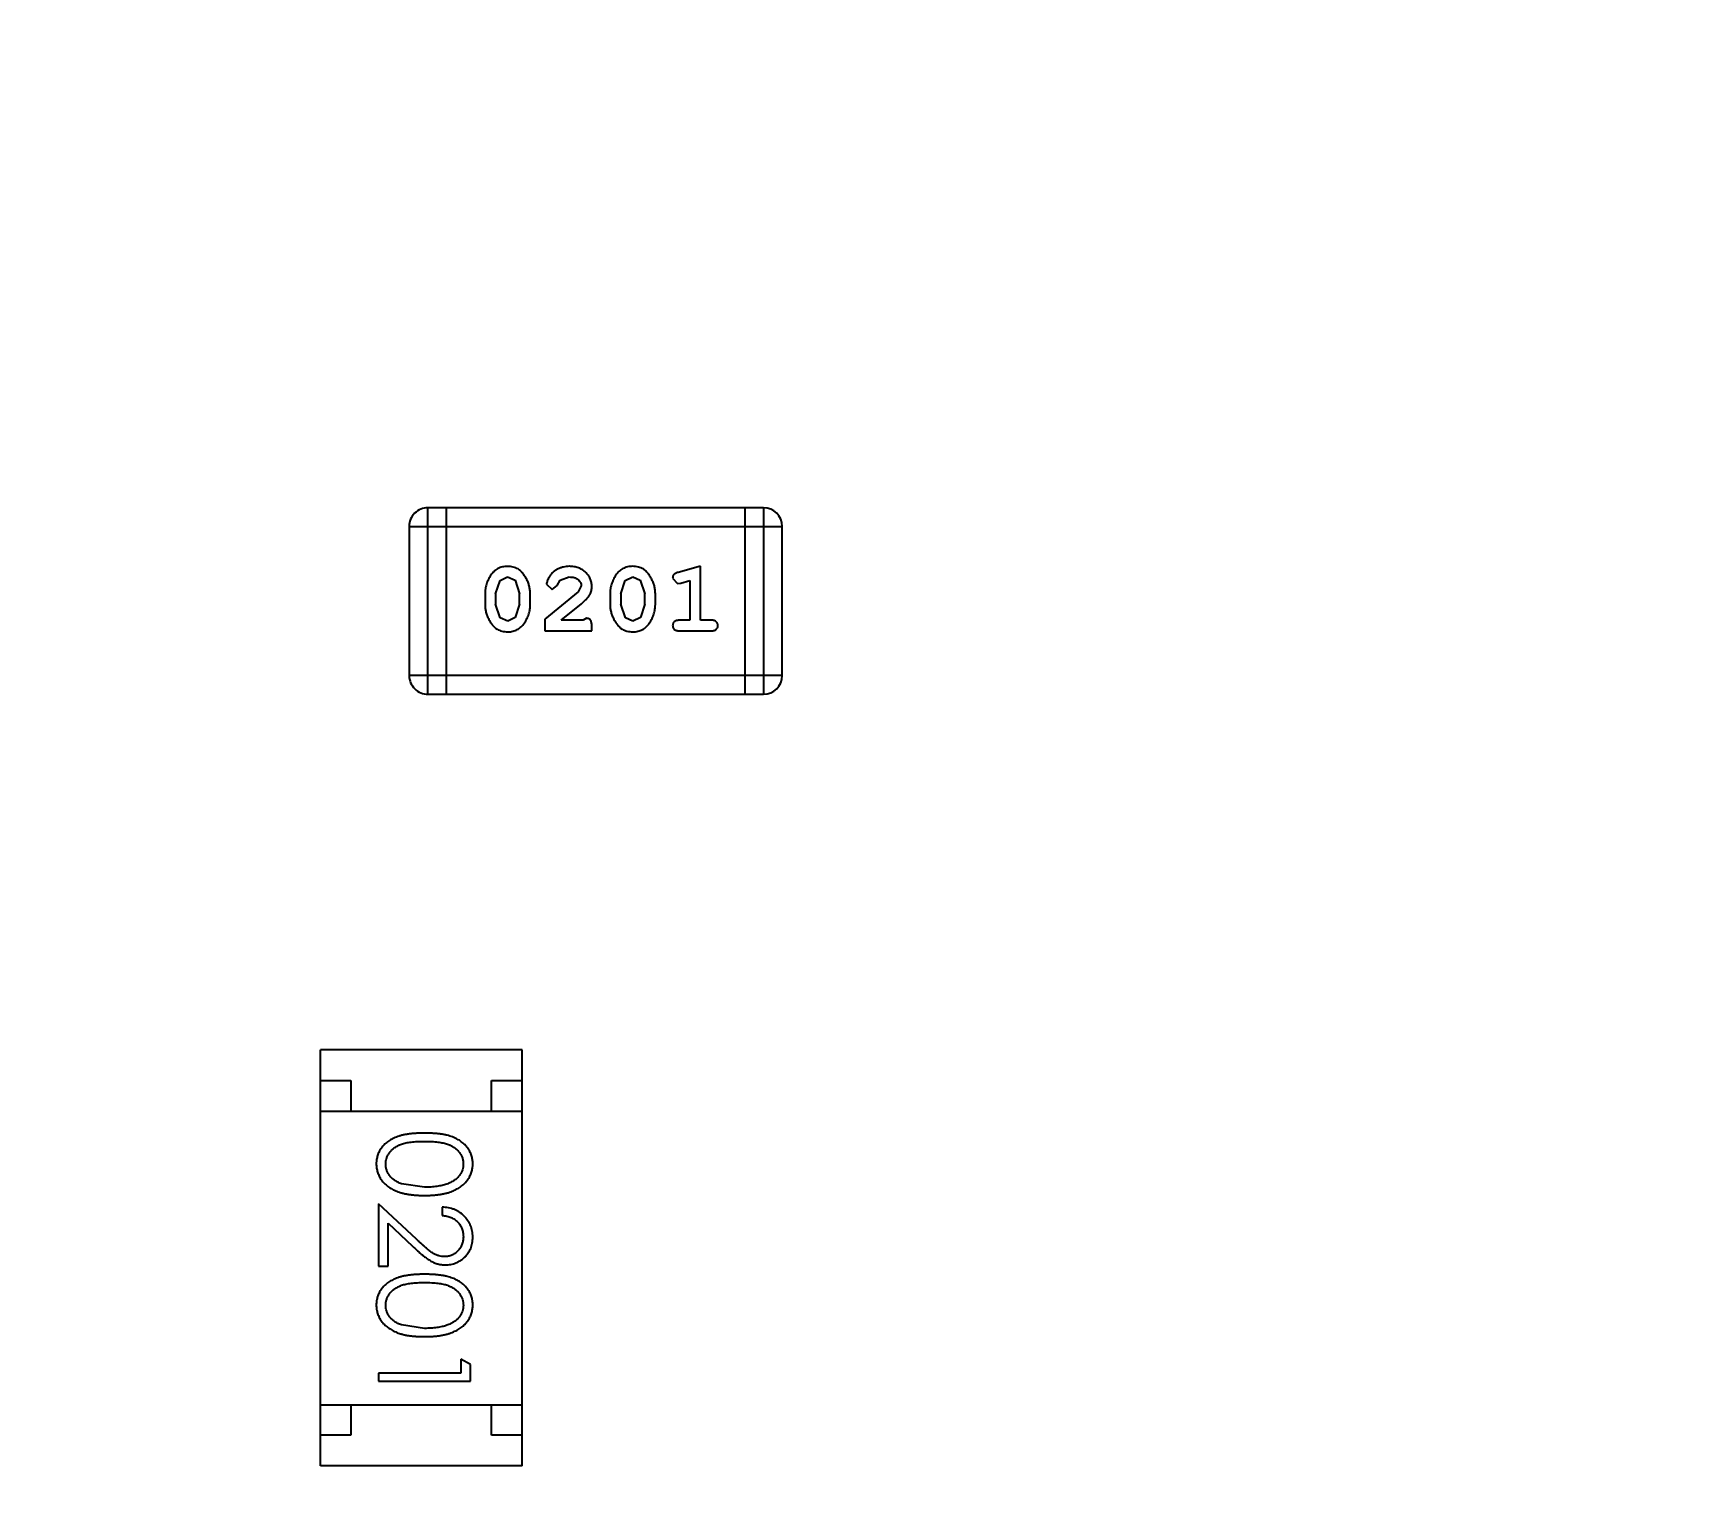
# Model space of a CAD drawing. Header units: millimetres. Extents: x -49 to 153, y -182 to -55.
# Drawn here: x 126.945 to 129.639, y -139.35 to -136.967 of the extents above; entities that cross this region are included whole.
import ezdxf

# ---------------------------------------------------------------- set-up
doc = ezdxf.new("R2010")
doc.units = ezdxf.units.MM
doc.header["$LTSCALE"] = 1.21
doc.header["$MEASUREMENT"] = 0
doc.header["$PDMODE"] = 3
doc.header["$PDSIZE"] = 0.3125
doc.layers.get('0').update_dxf_attribs({"linetype": 'CONTINUOUS'})
doc.layers.get('DEFPOINTS').update_dxf_attribs({"linetype": 'CONTINUOUS'})
doc.layers.add('Dim', color=3, linetype='CONTINUOUS', lineweight=25)
doc.styles.get("Standard").update_dxf_attribs({"font": 'txt', "width": 0.8})
doc.dimstyles.get("Standard").update_dxf_attribs({"dimtxt": 0.15625, "dimasz": 0.1875, "dimexe": 0.125, "dimexo": 0.0625, "dimgap": 0.09, "dimtad": 0, "dimtih": 1, "dimtoh": 1, "dimzin": 4, "dimdsep": 46, "dimtxsty": 'Standard', "dimblk": '_FILLED', "dimblk1": '_FILLED', "dimblk2": '_FILLED', "dimcen": 0.09, "dimazin": 1, "dimtp": 0.01, "dimtm": 0.01, "dimtfac": 1, "dimtofl": 0, "dimtmove": 0, "dimatfit": 3, "dimldrblk": '_FILLED', "dimfxl": 1, "dimtolj": 1, "dimtzin": 4, "dimarcsym": 0})

# ---------------------------------------------------------------- blocks, each defined once
blk = doc.blocks.new('_FILLED')
at = {"color": 0, "linetype": 'ByBlock'}
blk.add_solid([(0, 0), (-1, 0.1667), (-1, -0.1667)], dxfattribs=at)
blk = doc.blocks.new('*D78')
at = {"layer": 'DEFPOINTS', "color": 0}
for p in [(146.8002, -131.0672), (123.0081, -153.3778), (123.0081, -165.0068)]:
    blk.add_point(p, dxfattribs=at)
at = {"layer": 'Dim', "color": 0, "lineweight": -2}
for p, q in [((146.8002, -131.1297), (146.8002, -165.1318)), ((123.0081, -153.4403), (123.0081, -165.1318)), ((124.5081, -165.0068), (133.0142, -165.0068)), ((145.3002, -165.0068), (136.7942, -165.0068))]:
    blk.add_line(p, q, dxfattribs=at)
at = {"layer": 'Dim', "color": 0, "lineweight": -2, "xscale": 1.5, "yscale": 1.5, "zscale": 1.5, "rotation": 180}
blk.add_blockref('_FILLED', (123.0081, -165.0068), dxfattribs=at)
at = {"layer": 'Dim', "color": 0, "lineweight": -2, "xscale": 1.5, "yscale": 1.5, "zscale": 1.5}
blk.add_blockref('_FILLED', (146.8002, -165.0068), dxfattribs=at)
at = {"layer": 'Dim', "color": 0, "insert": (134.9042, -165.0068), "char_height": 1.5, "attachment_point": 5, "line_spacing_factor": 1.5}
blk.add_mtext('\\A1;23.8', dxfattribs=at)
blk = doc.blocks.new('*D80')
at = {"layer": 'DEFPOINTS', "color": 0}
for p in [(95.7094, -126.5744), (123.0081, -126.5744), (150.6978, -126.5744), (95.977, -134.8087), (104.0987, -139.2733)]:
    blk.add_point(p, dxfattribs=at)
at = {"layer": 'Dim', "color": 0, "lineweight": -2}
for p, q in [((95.6469, -126.5744), (94.6256, -126.5744)), ((104.0468, -139.3081), (99.4459, -142.398))]:
    blk.add_line(p, q, dxfattribs=at)
for start, end in [(183.04181, 193.91939), (199.96454, 210.84213)]:
    blk.add_arc((123.0081, -126.5744), 28.2575, start, end, dxfattribs=at)
at = {"layer": 'Dim', "color": 0, "lineweight": -2, "xscale": 1.5, "yscale": 1.5, "zscale": 1.5}
for p, rotation in [((94.7506, -126.5744), 91.52090279416298), ((99.5496, -142.3283), 302.3630280277945)]:
    blk.add_blockref('_FILLED', p, dxfattribs=dict(at, rotation=rotation))
at = {"layer": 'Dim', "color": 0, "insert": (95.977, -134.8087), "char_height": 1.5, "attachment_point": 5, "rotation": 286.942}
blk.add_mtext('\\A1;34%%d', dxfattribs=at)

msp = doc.modelspace()

# ---------------------------------------------------------------- linework, layer by layer
at = {"color": 6, "linetype": 'Continuous'}
for p, q in [((128.1393, -137.743), (127.5906, -137.743)), ((127.5907, -138.0478), (127.5906, -137.743)), ((127.6211, -138.0478), (127.6211, -137.743)), ((128.1088, -137.743), (128.1088, -138.0478)), ((128.1393, -137.743), (128.1393, -138.0478)), ((127.5602, -137.7735), (128.1698, -137.7734)), ((127.5602, -137.7735), (127.5602, -138.0173)), ((128.1698, -138.0173), (128.1698, -137.7734)), ((127.7086, -137.8619), (127.721, -137.8561)), ((127.721, -137.8561), (127.7331, -137.8613)), ((127.807, -137.8614), (127.8219, -137.8561)), ((127.9131, -137.8618), (127.9255, -137.856)), ((127.9255, -137.856), (127.9376, -137.8613)), ((128.0364, -137.8387), (127.9999, -137.8486)), ((128.0365, -137.9268), (128.0364, -137.8387)), ((127.7014, -137.8836), (127.7086, -137.8619)), ((127.7331, -137.8613), (127.7407, -137.8836)), ((127.8366, -137.8803), (127.7816, -137.9253)), ((127.7847, -137.8681), (127.7936, -137.8765)), ((127.7936, -137.8765), (127.802, -137.8699)), ((127.802, -137.8699), (127.807, -137.8614)), ((127.8414, -137.8706), (127.8366, -137.8803)), ((127.9059, -137.8836), (127.9131, -137.8618)), ((127.9376, -137.8613), (127.9452, -137.8836)), ((127.9908, -137.8578), (127.9987, -137.867)), ((127.9987, -137.867), (128.0041, -137.866)), ((128.0041, -137.866), (128.0191, -137.8619)), ((128.0191, -137.8619), (128.0191, -137.9268)), ((127.6841, -137.8834), (127.6841, -137.9011)), ((127.7014, -137.8836), (127.7014, -137.9008)), ((127.709, -137.9231), (127.7014, -137.9008)), ((127.7407, -137.9008), (127.7334, -137.9226)), ((127.7407, -137.9008), (127.7407, -137.8836)), ((127.758, -137.9011), (127.758, -137.8834)), ((127.8083, -137.9268), (127.8419, -137.8998)), ((127.8886, -137.8834), (127.8886, -137.9011)), ((127.9059, -137.8836), (127.9059, -137.9008)), ((127.9135, -137.9231), (127.9059, -137.9008)), ((127.9452, -137.9008), (127.938, -137.9226)), ((127.9452, -137.9008), (127.9452, -137.8836)), ((127.9625, -137.9011), (127.9625, -137.8833)), ((127.7212, -137.9284), (127.709, -137.9231)), ((127.7334, -137.9226), (127.7212, -137.9284)), ((127.7816, -137.9253), (127.7816, -137.9442)), ((127.8445, -137.9268), (127.8083, -137.9268)), ((127.85, -137.9237), (127.8445, -137.9268)), ((127.8587, -137.9441), (127.8587, -137.9363)), ((127.9257, -137.9284), (127.9135, -137.9231)), ((127.938, -137.9226), (127.9257, -137.9284)), ((128.0191, -137.9268), (128.0018, -137.9268)), ((128.0538, -137.9268), (128.0365, -137.9268)), ((127.7816, -137.9442), (127.8587, -137.9441)), ((128.0018, -137.9441), (128.0538, -137.9441)), ((128.1698, -138.0173), (127.5602, -138.0173)), ((127.5907, -138.0478), (128.1393, -138.0478)), ((127.7449, -138.6291), (127.4149, -138.6291)), ((127.4149, -139.3091), (127.4149, -138.6291)), ((127.7449, -139.3091), (127.7449, -138.6291)), ((127.4149, -138.6791), (127.4649, -138.6791)), ((127.4649, -138.6791), (127.4649, -138.7291)), ((127.6949, -138.6791), (127.7449, -138.6791)), ((127.6949, -138.7291), (127.6949, -138.6791)), ((127.4149, -138.7291), (127.7449, -138.7291)), ((127.5852, -138.8536), (127.5475, -138.8479)), ((127.5723, -138.9387), (127.5102, -138.8805)), ((127.5102, -138.8805), (127.5102, -138.9824)), ((127.614, -138.8863), (127.614, -138.8997)), ((127.5256, -138.9126), (127.5656, -138.9502)), ((127.5256, -138.9824), (127.5256, -138.9126)), ((127.5102, -138.9824), (127.5256, -138.9824)), ((127.5852, -139.0844), (127.5475, -139.0787)), ((127.6602, -139.1432), (127.6448, -139.1344)), ((127.6448, -139.1344), (127.6448, -139.1574)), ((127.6602, -139.1709), (127.6602, -139.1432)), ((127.6448, -139.1574), (127.5102, -139.1574)), ((127.5102, -139.1574), (127.5102, -139.1709)), ((127.5102, -139.1709), (127.6602, -139.1709)), ((127.4149, -139.2091), (127.7449, -139.2091)), ((127.4649, -139.2091), (127.4649, -139.2591)), ((127.6949, -139.2591), (127.6949, -139.2091)), ((127.4649, -139.2591), (127.4149, -139.2591)), ((127.7449, -139.2591), (127.6949, -139.2591)), ((127.7449, -139.3091), (127.4149, -139.3091))]:
    msp.add_line(p, q, dxfattribs=at)
at = {"color": 7, "linetype": 'Continuous'}
msp.add_arc((123.0081, -126.5744), 24.48, 100.97933, 79.01595, dxfattribs=at)
at = {"color": 6, "linetype": 'Continuous'}
for centre, start, end in [((127.5906, -137.7735), 90.0045, 180.0045), ((128.1393, -137.7734), 0.0045, 90.0045), ((127.5907, -138.0173), 180.0045, 270.0045), ((128.1393, -138.0173), 270.0045, 0.0045)]:
    msp.add_arc(centre, 0.0305, start, end, dxfattribs=at)
for points, knots in [([(127.7209, -137.8388), (127.7194, -137.8388), (127.7166, -137.8389), (127.7125, -137.8396), (127.7087, -137.8407), (127.7051, -137.8423), (127.7018, -137.8444), (127.6988, -137.8469), (127.696, -137.8498), (127.6935, -137.8532), (127.6913, -137.8568), (127.6894, -137.8605), (127.6877, -137.8642), (127.6864, -137.868), (127.6853, -137.8718), (127.6846, -137.8756), (127.6841, -137.8795), (127.6841, -137.8821), (127.6841, -137.8834)], [0, 0, 0, 0, 0.06692, 0.130834, 0.19258, 0.252759, 0.312631, 0.373411, 0.436359, 0.501894, 0.568244, 0.632472, 0.69556, 0.757163, 0.818592, 0.878885, 0.939235, 1, 1, 1, 1]), ([(127.758, -137.8834), (127.758, -137.8823), (127.7579, -137.8801), (127.7576, -137.877), (127.7571, -137.8738), (127.7564, -137.8707), (127.7555, -137.8677), (127.7544, -137.8647), (127.7531, -137.8617), (127.7516, -137.8588), (127.75, -137.8561), (127.7484, -137.8535), (127.7467, -137.8512), (127.7451, -137.8491), (127.7433, -137.8472), (127.7416, -137.8456), (127.7399, -137.8442), (127.7375, -137.8426), (127.7344, -137.841), (127.7302, -137.8397), (127.7256, -137.8389), (127.7225, -137.8388), (127.7209, -137.8388)], [0, 0, 0, 0, 0.049855, 0.099516, 0.148482, 0.19758, 0.246804, 0.296268, 0.346517, 0.397047, 0.446826, 0.49336, 0.537801, 0.579207, 0.617974, 0.654833, 0.689171, 0.722088, 0.786392, 0.853518, 0.924186, 1, 1, 1, 1]), ([(127.822, -137.8387), (127.8203, -137.8388), (127.8169, -137.8389), (127.812, -137.8398), (127.8073, -137.8412), (127.8028, -137.8432), (127.7986, -137.8456), (127.795, -137.8485), (127.7918, -137.8517), (127.7893, -137.8553), (127.7874, -137.8589), (127.7859, -137.8622), (127.785, -137.8652), (127.7848, -137.8672), (127.7847, -137.8681)], [0, 0, 0, 0, 0.098286, 0.193983, 0.289056, 0.384352, 0.477435, 0.566197, 0.652355, 0.737986, 0.818188, 0.887401, 0.94802, 1, 1, 1, 1]), ([(127.8219, -137.8561), (127.8233, -137.8561), (127.826, -137.8562), (127.8298, -137.857), (127.8332, -137.8584), (127.8361, -137.8603), (127.8384, -137.8626), (127.8401, -137.8651), (127.8412, -137.8678), (127.8413, -137.8696), (127.8414, -137.8706)], [0, 0, 0, 0, 0.156344, 0.299348, 0.4327, 0.561, 0.682299, 0.791883, 0.89611, 1, 1, 1, 1]), ([(127.8587, -137.8715), (127.8586, -137.8704), (127.8586, -137.8682), (127.8581, -137.865), (127.8573, -137.8619), (127.8562, -137.8589), (127.8547, -137.856), (127.8529, -137.8533), (127.8508, -137.8507), (127.8484, -137.8483), (127.8458, -137.8461), (127.8429, -137.8441), (127.8399, -137.8424), (127.8367, -137.8411), (127.8332, -137.84), (127.8297, -137.8393), (127.8259, -137.8388), (127.8233, -137.8388), (127.822, -137.8387)], [0, 0, 0, 0, 0.060981, 0.120256, 0.178148, 0.236115, 0.293993, 0.352864, 0.413358, 0.476056, 0.539296, 0.602396, 0.665116, 0.728325, 0.792919, 0.859317, 0.928302, 1, 1, 1, 1]), ([(127.9254, -137.8387), (127.9239, -137.8388), (127.9211, -137.8388), (127.917, -137.8396), (127.9132, -137.8407), (127.9096, -137.8423), (127.9063, -137.8443), (127.9033, -137.8468), (127.9005, -137.8498), (127.898, -137.8532), (127.8958, -137.8568), (127.8939, -137.8605), (127.8922, -137.8642), (127.8909, -137.868), (127.8898, -137.8717), (127.8891, -137.8756), (127.8887, -137.8795), (127.8886, -137.8821), (127.8886, -137.8834)], [0, 0, 0, 0, 0.06692, 0.130834, 0.19258, 0.252759, 0.312631, 0.373411, 0.436359, 0.501894, 0.568244, 0.632472, 0.69556, 0.757163, 0.818592, 0.878885, 0.939235, 1, 1, 1, 1]), ([(127.9625, -137.8833), (127.9625, -137.8823), (127.9625, -137.8801), (127.9622, -137.8769), (127.9616, -137.8738), (127.961, -137.8707), (127.96, -137.8677), (127.9589, -137.8646), (127.9576, -137.8617), (127.9561, -137.8588), (127.9545, -137.8561), (127.9529, -137.8535), (127.9512, -137.8512), (127.9496, -137.8491), (127.9479, -137.8472), (127.9461, -137.8456), (127.9444, -137.8442), (127.942, -137.8426), (127.9389, -137.841), (127.9347, -137.8397), (127.9302, -137.8389), (127.927, -137.8388), (127.9254, -137.8387)], [0, 0, 0, 0, 0.049855, 0.099516, 0.148482, 0.19758, 0.246804, 0.296268, 0.346517, 0.397047, 0.446826, 0.49336, 0.537801, 0.579207, 0.617974, 0.654833, 0.689171, 0.722088, 0.786392, 0.853518, 0.924186, 1, 1, 1, 1]), ([(127.9999, -137.8486), (127.999, -137.8489), (127.9975, -137.8493), (127.9954, -137.8502), (127.9937, -137.8511), (127.9926, -137.8521), (127.9918, -137.8533), (127.9912, -137.8546), (127.9909, -137.8561), (127.9908, -137.8572), (127.9908, -137.8578)], [0, 0, 0, 0, 0.187321, 0.344927, 0.475328, 0.579604, 0.674244, 0.773631, 0.882025, 1, 1, 1, 1]), ([(127.8419, -137.8998), (127.8428, -137.899), (127.8445, -137.8975), (127.8469, -137.8953), (127.849, -137.8932), (127.8508, -137.8912), (127.8525, -137.8894), (127.8538, -137.8876), (127.8549, -137.886), (127.856, -137.8839), (127.8571, -137.8813), (127.858, -137.8782), (127.8586, -137.8749), (127.8586, -137.8726), (127.8587, -137.8715)], [0, 0, 0, 0, 0.103002, 0.197728, 0.285279, 0.365235, 0.437224, 0.502446, 0.560545, 0.611446, 0.707576, 0.80349, 0.900532, 1, 1, 1, 1]), ([(127.6841, -137.9011), (127.6841, -137.9022), (127.6841, -137.9043), (127.6844, -137.9075), (127.6849, -137.9106), (127.6856, -137.9137), (127.6865, -137.9168), (127.6876, -137.9198), (127.6889, -137.9227), (127.6904, -137.9256), (127.6919, -137.9283), (127.6935, -137.9309), (127.6952, -137.9332), (127.6968, -137.9353), (127.6985, -137.9372), (127.7002, -137.9388), (127.702, -137.9402), (127.7043, -137.9418), (127.7075, -137.9434), (127.7117, -137.9448), (127.7163, -137.9456), (127.7195, -137.9457), (127.7211, -137.9457)], [0, 0, 0, 0, 0.049886, 0.09882, 0.148132, 0.19689, 0.246038, 0.295176, 0.345305, 0.395692, 0.445312, 0.491875, 0.535813, 0.577009, 0.616081, 0.652689, 0.687585, 0.720206, 0.785062, 0.85223, 0.923759, 1, 1, 1, 1]), ([(127.7211, -137.9457), (127.7226, -137.9457), (127.7254, -137.9456), (127.7295, -137.9449), (127.7333, -137.9438), (127.7369, -137.9422), (127.7402, -137.9402), (127.7432, -137.9376), (127.746, -137.9347), (127.7485, -137.9313), (127.7507, -137.9277), (127.7527, -137.924), (127.7543, -137.9203), (127.7557, -137.9166), (127.7567, -137.9128), (127.7575, -137.9089), (127.7579, -137.905), (127.758, -137.9024), (127.758, -137.9011)], [0, 0, 0, 0, 0.067217, 0.131051, 0.19272, 0.252824, 0.312745, 0.373449, 0.436041, 0.501494, 0.567761, 0.632087, 0.695096, 0.757109, 0.817993, 0.878657, 0.939311, 1, 1, 1, 1]), ([(127.8886, -137.9011), (127.8886, -137.9022), (127.8886, -137.9043), (127.8889, -137.9075), (127.8894, -137.9106), (127.8901, -137.9137), (127.891, -137.9167), (127.8921, -137.9197), (127.8934, -137.9227), (127.8949, -137.9256), (127.8964, -137.9283), (127.8981, -137.9309), (127.8997, -137.9332), (127.9013, -137.9353), (127.9031, -137.9371), (127.9047, -137.9388), (127.9065, -137.9402), (127.9088, -137.9418), (127.912, -137.9434), (127.9162, -137.9447), (127.9208, -137.9456), (127.924, -137.9457), (127.9256, -137.9457)], [0, 0, 0, 0, 0.049886, 0.09882, 0.148132, 0.19689, 0.246038, 0.295176, 0.345305, 0.395692, 0.445312, 0.491875, 0.535813, 0.577009, 0.616081, 0.652689, 0.687585, 0.720206, 0.785062, 0.85223, 0.923759, 1, 1, 1, 1]), ([(127.9256, -137.9457), (127.9271, -137.9457), (127.9299, -137.9456), (127.934, -137.9449), (127.9378, -137.9438), (127.9414, -137.9422), (127.9447, -137.9402), (127.9477, -137.9376), (127.9506, -137.9347), (127.953, -137.9313), (127.9552, -137.9277), (127.9572, -137.924), (127.9588, -137.9203), (127.9602, -137.9165), (127.9612, -137.9127), (127.962, -137.9089), (127.9624, -137.905), (127.9625, -137.9024), (127.9625, -137.9011)], [0, 0, 0, 0, 0.067217, 0.131051, 0.19272, 0.252824, 0.312745, 0.373449, 0.436041, 0.501494, 0.567761, 0.632087, 0.695096, 0.757109, 0.817993, 0.878657, 0.939311, 1, 1, 1, 1]), ([(127.8587, -137.9363), (127.8587, -137.9352), (127.8586, -137.9332), (127.8582, -137.9305), (127.8575, -137.9283), (127.8564, -137.9265), (127.8551, -137.9252), (127.8536, -137.9243), (127.8519, -137.9238), (127.8507, -137.9237), (127.85, -137.9237)], [0, 0, 0, 0, 0.1844, 0.34094, 0.473574, 0.586824, 0.690029, 0.789175, 0.890445, 1, 1, 1, 1]), ([(128.0018, -137.9268), (128.0009, -137.9269), (127.9993, -137.9269), (127.9969, -137.9274), (127.995, -137.9281), (127.9934, -137.9292), (127.9923, -137.9305), (127.9914, -137.932), (127.9909, -137.9337), (127.9909, -137.9349), (127.9908, -137.9355)], [0, 0, 0, 0, 0.169102, 0.317658, 0.446239, 0.563118, 0.671828, 0.776546, 0.884858, 1, 1, 1, 1]), ([(127.9908, -137.9355), (127.9909, -137.9361), (127.9909, -137.9373), (127.9914, -137.939), (127.9923, -137.9405), (127.9934, -137.9418), (127.995, -137.9429), (127.9969, -137.9436), (127.9993, -137.9441), (128.0009, -137.9441), (128.0018, -137.9441)], [0, 0, 0, 0, 0.115051, 0.223278, 0.329269, 0.437893, 0.554681, 0.682591, 0.83103, 1, 1, 1, 1]), ([(128.0648, -137.9355), (128.0647, -137.9349), (128.0647, -137.9337), (128.0642, -137.932), (128.0633, -137.9305), (128.0622, -137.9292), (128.0606, -137.9281), (128.0587, -137.9273), (128.0563, -137.9269), (128.0547, -137.9268), (128.0538, -137.9268)], [0, 0, 0, 0, 0.11517, 0.223509, 0.328254, 0.438012, 0.553651, 0.682263, 0.830856, 1, 1, 1, 1]), ([(128.0538, -137.9441), (128.0547, -137.9441), (128.0563, -137.9441), (128.0587, -137.9436), (128.0606, -137.9429), (128.0622, -137.9418), (128.0633, -137.9405), (128.0642, -137.939), (128.0647, -137.9373), (128.0647, -137.9361), (128.0648, -137.9355)], [0, 0, 0, 0, 0.169012, 0.317488, 0.445429, 0.560977, 0.67065, 0.776666, 0.88492, 1, 1, 1, 1]), ([(127.5851, -138.7651), (127.5827, -138.7652), (127.5781, -138.7652), (127.5713, -138.7655), (127.565, -138.766), (127.559, -138.7667), (127.5535, -138.7676), (127.5484, -138.7687), (127.5436, -138.77), (127.5393, -138.7715), (127.5353, -138.7732), (127.5316, -138.7751), (127.5281, -138.7771), (127.5249, -138.7792), (127.5219, -138.7815), (127.5192, -138.784), (127.5168, -138.7867), (127.5146, -138.7895), (127.5127, -138.7924), (127.511, -138.7954), (127.5095, -138.7985), (127.5084, -138.8017), (127.5075, -138.805), (127.5068, -138.8083), (127.5064, -138.8118), (127.5064, -138.8141), (127.5063, -138.8153)], [0, 0, 0, 0, 0.068113, 0.132564, 0.193427, 0.250218, 0.303569, 0.353576, 0.400235, 0.443586, 0.484619, 0.524292, 0.56238, 0.599049, 0.63494, 0.669782, 0.704009, 0.737842, 0.771098, 0.803896, 0.836415, 0.868639, 0.900715, 0.933378, 0.966213, 1, 1, 1, 1]), ([(127.664, -138.8153), (127.664, -138.8141), (127.664, -138.8118), (127.6636, -138.8083), (127.6629, -138.8049), (127.662, -138.8017), (127.6608, -138.7984), (127.6593, -138.7953), (127.6576, -138.7923), (127.6557, -138.7893), (127.6535, -138.7865), (127.651, -138.7839), (127.6483, -138.7814), (127.6453, -138.7791), (127.6421, -138.7769), (127.6387, -138.7749), (127.635, -138.7731), (127.631, -138.7714), (127.6267, -138.7699), (127.622, -138.7686), (127.6169, -138.7675), (127.6114, -138.7667), (127.6054, -138.766), (127.599, -138.7655), (127.5922, -138.7652), (127.5875, -138.7652), (127.5851, -138.7651)], [0, 0, 0, 0, 0.033742, 0.066533, 0.099153, 0.13154, 0.164087, 0.196563, 0.229707, 0.263315, 0.297504, 0.331686, 0.366482, 0.4021, 0.438958, 0.476748, 0.515985, 0.556589, 0.599519, 0.645765, 0.695487, 0.748721, 0.805687, 0.866754, 0.931405, 1, 1, 1, 1]), ([(127.5217, -138.8157), (127.5218, -138.8141), (127.522, -138.8108), (127.5233, -138.8059), (127.5253, -138.8012), (127.5277, -138.7974), (127.53, -138.7946), (127.5319, -138.7925), (127.5341, -138.7906), (127.5364, -138.7888), (127.5389, -138.7872), (127.5416, -138.7857), (127.5445, -138.7844), (127.5476, -138.7831), (127.5511, -138.782), (127.5548, -138.7811), (127.559, -138.7804), (127.5635, -138.7797), (127.5684, -138.7792), (127.5736, -138.7789), (127.5793, -138.7786), (127.5832, -138.7786), (127.5852, -138.7786)], [0, 0, 0, 0, 0.060034, 0.120278, 0.182348, 0.247919, 0.281641, 0.315701, 0.350322, 0.385703, 0.421819, 0.459196, 0.497866, 0.538301, 0.58121, 0.628183, 0.679403, 0.734699, 0.794074, 0.858416, 0.927049, 1, 1, 1, 1]), ([(127.5852, -138.7786), (127.5872, -138.7786), (127.5911, -138.7786), (127.5968, -138.7789), (127.6021, -138.7792), (127.6069, -138.7797), (127.6115, -138.7803), (127.6156, -138.7812), (127.6194, -138.7821), (127.6228, -138.7832), (127.6259, -138.7844), (127.6288, -138.7858), (127.6315, -138.7873), (127.634, -138.7889), (127.6363, -138.7906), (127.6385, -138.7925), (127.6404, -138.7945), (127.6427, -138.7974), (127.645, -138.8011), (127.6472, -138.8058), (127.6484, -138.8108), (127.6486, -138.8141), (127.6486, -138.8157)], [0, 0, 0, 0, 0.073302, 0.142286, 0.206253, 0.266017, 0.321612, 0.372532, 0.419497, 0.462398, 0.502825, 0.541489, 0.579034, 0.615143, 0.650298, 0.684912, 0.718701, 0.752189, 0.817245, 0.879117, 0.939613, 1, 1, 1, 1]), ([(127.5063, -138.8153), (127.5064, -138.8165), (127.5064, -138.8189), (127.5068, -138.8224), (127.5075, -138.8258), (127.5084, -138.8292), (127.5097, -138.8324), (127.5111, -138.8356), (127.5128, -138.8387), (127.5148, -138.8417), (127.5171, -138.8446), (127.5196, -138.8473), (127.5224, -138.8499), (127.5254, -138.8523), (127.5287, -138.8546), (127.5323, -138.8567), (127.5361, -138.8586), (127.5402, -138.8604), (127.5445, -138.862), (127.5493, -138.8633), (127.5544, -138.8645), (127.5598, -138.8654), (127.5657, -138.8661), (127.5718, -138.8667), (127.5784, -138.867), (127.5828, -138.867), (127.5851, -138.8671)], [0, 0, 0, 0, 0.033824, 0.067298, 0.10028, 0.133019, 0.165736, 0.198792, 0.232372, 0.266409, 0.301016, 0.336196, 0.371972, 0.408574, 0.446394, 0.485225, 0.525372, 0.567224, 0.611081, 0.65775, 0.70702, 0.759235, 0.814484, 0.873227, 0.934937, 1, 1, 1, 1]), ([(127.5475, -138.8479), (127.5464, -138.8475), (127.5444, -138.8468), (127.5415, -138.8454), (127.5387, -138.844), (127.5362, -138.8424), (127.5339, -138.8406), (127.5318, -138.8388), (127.5298, -138.8368), (127.5276, -138.834), (127.5252, -138.8303), (127.5233, -138.8256), (127.5219, -138.8207), (127.5218, -138.8174), (127.5217, -138.8157)], [0, 0, 0, 0, 0.075949, 0.148549, 0.218996, 0.286119, 0.351826, 0.416074, 0.478265, 0.540325, 0.660405, 0.774606, 0.887187, 1, 1, 1, 1]), ([(127.5851, -138.8671), (127.5874, -138.867), (127.5919, -138.867), (127.5985, -138.8667), (127.6047, -138.8661), (127.6105, -138.8654), (127.616, -138.8644), (127.6211, -138.8633), (127.6259, -138.8619), (127.6303, -138.8603), (127.6344, -138.8585), (127.6382, -138.8566), (127.6418, -138.8544), (127.6451, -138.8522), (127.6481, -138.8498), (127.6509, -138.8472), (127.6534, -138.8445), (127.6556, -138.8416), (127.6576, -138.8386), (127.6593, -138.8355), (127.6608, -138.8324), (127.662, -138.8291), (127.6629, -138.8258), (127.6636, -138.8224), (127.664, -138.8188), (127.664, -138.8165), (127.664, -138.8153)], [0, 0, 0, 0, 0.065278, 0.127205, 0.186168, 0.241675, 0.294115, 0.343609, 0.390387, 0.434463, 0.476646, 0.517002, 0.555936, 0.593716, 0.630057, 0.665601, 0.700745, 0.734917, 0.768681, 0.802087, 0.834849, 0.867433, 0.900138, 0.932806, 0.966212, 1, 1, 1, 1]), ([(127.6486, -138.8157), (127.6486, -138.8174), (127.6484, -138.8207), (127.6472, -138.8255), (127.645, -138.8302), (127.6427, -138.8339), (127.6404, -138.8368), (127.6384, -138.8388), (127.6362, -138.8408), (127.6337, -138.8426), (127.631, -138.8443), (127.628, -138.8458), (127.6248, -138.8473), (127.6214, -138.8486), (127.6177, -138.8498), (127.6138, -138.8508), (127.6097, -138.8516), (127.6053, -138.8524), (127.6006, -138.8529), (127.5957, -138.8534), (127.5905, -138.8535), (127.587, -138.8536), (127.5852, -138.8536)], [0, 0, 0, 0, 0.059689, 0.119507, 0.181075, 0.246162, 0.279894, 0.314468, 0.350403, 0.387474, 0.426147, 0.466624, 0.508745, 0.553328, 0.600058, 0.649177, 0.700552, 0.754894, 0.811825, 0.871514, 0.934319, 1, 1, 1, 1]), ([(127.664, -138.9352), (127.664, -138.9335), (127.6639, -138.9302), (127.6633, -138.9254), (127.6621, -138.9208), (127.6606, -138.9163), (127.6586, -138.9121), (127.6562, -138.9081), (127.6533, -138.9043), (127.65, -138.9007), (127.6464, -138.8975), (127.6425, -138.8946), (127.6384, -138.8922), (127.634, -138.8901), (127.6293, -138.8885), (127.6244, -138.8874), (127.6193, -138.8865), (127.6158, -138.8864), (127.614, -138.8863)], [0, 0, 0, 0, 0.06445, 0.126725, 0.187421, 0.247417, 0.306749, 0.366595, 0.427749, 0.490235, 0.553031, 0.614805, 0.676505, 0.738096, 0.801021, 0.864897, 0.931209, 1, 1, 1, 1]), ([(127.614, -138.8997), (127.6154, -138.8999), (127.618, -138.9001), (127.6218, -138.9009), (127.6253, -138.9018), (127.6286, -138.903), (127.6317, -138.9046), (127.6346, -138.9063), (127.6372, -138.9083), (127.6396, -138.9106), (127.6417, -138.913), (127.6436, -138.9156), (127.6452, -138.9184), (127.6464, -138.9213), (127.6474, -138.9244), (127.6481, -138.9277), (127.6486, -138.931), (127.6486, -138.9333), (127.6487, -138.9345)], [0, 0, 0, 0, 0.073648, 0.143686, 0.210962, 0.275557, 0.338064, 0.399311, 0.4594, 0.51934, 0.579024, 0.637809, 0.695959, 0.754122, 0.813113, 0.873453, 0.935561, 1, 1, 1, 1]), ([(127.5656, -138.9502), (127.5672, -138.9516), (127.5701, -138.9544), (127.5745, -138.9583), (127.5786, -138.9619), (127.5825, -138.9651), (127.5861, -138.9679), (127.5895, -138.9704), (127.5927, -138.9725), (127.5965, -138.9748), (127.6012, -138.9772), (127.6071, -138.9791), (127.6132, -138.9803), (127.6174, -138.9804), (127.6195, -138.9805)], [0, 0, 0, 0, 0.09953, 0.192079, 0.277712, 0.357454, 0.429648, 0.495771, 0.555538, 0.608657, 0.707578, 0.804328, 0.901298, 1, 1, 1, 1]), ([(127.6183, -138.9671), (127.6166, -138.967), (127.6134, -138.9669), (127.6086, -138.9658), (127.6039, -138.9641), (127.6001, -138.9622), (127.597, -138.9601), (127.5943, -138.9582), (127.5914, -138.9559), (127.5881, -138.9532), (127.5846, -138.9501), (127.5807, -138.9467), (127.5766, -138.9428), (127.5738, -138.9401), (127.5723, -138.9387)], [0, 0, 0, 0, 0.088014, 0.174976, 0.2638, 0.355443, 0.406413, 0.465519, 0.533076, 0.609353, 0.693899, 0.787171, 0.889197, 1, 1, 1, 1]), ([(127.6487, -138.9345), (127.6486, -138.9356), (127.6486, -138.9378), (127.6481, -138.9411), (127.6475, -138.9442), (127.6465, -138.9471), (127.6452, -138.95), (127.6436, -138.9527), (127.6418, -138.9552), (127.6397, -138.9577), (127.6374, -138.9599), (127.635, -138.9618), (127.6325, -138.9634), (127.6299, -138.9648), (127.6271, -138.9658), (127.6243, -138.9665), (127.6213, -138.967), (127.6193, -138.967), (127.6183, -138.9671)], [0, 0, 0, 0, 0.068027, 0.133505, 0.19695, 0.26027, 0.322741, 0.384982, 0.448465, 0.513424, 0.578224, 0.640011, 0.700094, 0.760067, 0.819012, 0.877878, 0.938035, 1, 1, 1, 1]), ([(127.6195, -138.9805), (127.6209, -138.9805), (127.6239, -138.9804), (127.6282, -138.9798), (127.6323, -138.9788), (127.6363, -138.9775), (127.6402, -138.9757), (127.6439, -138.9735), (127.6475, -138.971), (127.6508, -138.968), (127.6539, -138.9648), (127.6566, -138.9613), (127.6589, -138.9575), (127.6608, -138.9535), (127.6623, -138.9493), (127.6633, -138.9448), (127.6639, -138.9401), (127.664, -138.9368), (127.664, -138.9352)], [0, 0, 0, 0, 0.06271, 0.123347, 0.183401, 0.242828, 0.302097, 0.36242, 0.423725, 0.487032, 0.550491, 0.612709, 0.674265, 0.73617, 0.799211, 0.863483, 0.930525, 1, 1, 1, 1]), ([(127.5851, -138.9959), (127.5828, -138.9959), (127.5781, -138.9959), (127.5714, -138.9963), (127.565, -138.9967), (127.5591, -138.9975), (127.5535, -138.9984), (127.5484, -138.9994), (127.5437, -139.0008), (127.5393, -139.0023), (127.5353, -139.004), (127.5316, -139.0058), (127.5281, -139.0078), (127.5249, -139.01), (127.5219, -139.0123), (127.5192, -139.0148), (127.5168, -139.0174), (127.5146, -139.0202), (127.5127, -139.0232), (127.511, -139.0262), (127.5095, -139.0293), (127.5084, -139.0325), (127.5075, -139.0357), (127.5068, -139.0391), (127.5064, -139.0425), (127.5064, -139.0449), (127.5064, -139.0461)], [0, 0, 0, 0, 0.068113, 0.132564, 0.193427, 0.250218, 0.303569, 0.353576, 0.400235, 0.443586, 0.484619, 0.524292, 0.56238, 0.599049, 0.63494, 0.669782, 0.704009, 0.737842, 0.771098, 0.803896, 0.836415, 0.868639, 0.900715, 0.933378, 0.966213, 1, 1, 1, 1]), ([(127.5217, -139.0465), (127.5218, -139.0449), (127.522, -139.0416), (127.5233, -139.0367), (127.5254, -139.0319), (127.5277, -139.0282), (127.53, -139.0253), (127.532, -139.0233), (127.5341, -139.0214), (127.5364, -139.0196), (127.5389, -139.018), (127.5417, -139.0165), (127.5445, -139.0152), (127.5477, -139.0139), (127.5511, -139.0128), (127.5548, -139.0119), (127.559, -139.0111), (127.5635, -139.0105), (127.5684, -139.01), (127.5737, -139.0096), (127.5793, -139.0094), (127.5832, -139.0094), (127.5852, -139.0094)], [0, 0, 0, 0, 0.060034, 0.120278, 0.182348, 0.247919, 0.281641, 0.315701, 0.350322, 0.385703, 0.421819, 0.459196, 0.497866, 0.538301, 0.58121, 0.628183, 0.679403, 0.734699, 0.794074, 0.858416, 0.927049, 1, 1, 1, 1]), ([(127.6641, -139.046), (127.664, -139.0449), (127.664, -139.0425), (127.6636, -139.0391), (127.6629, -139.0357), (127.662, -139.0324), (127.6608, -139.0292), (127.6594, -139.0261), (127.6576, -139.0231), (127.6557, -139.0201), (127.6535, -139.0173), (127.651, -139.0146), (127.6483, -139.0122), (127.6454, -139.0098), (127.6421, -139.0077), (127.6387, -139.0057), (127.635, -139.0038), (127.631, -139.0022), (127.6267, -139.0007), (127.622, -138.9994), (127.6169, -138.9983), (127.6114, -138.9974), (127.6054, -138.9968), (127.599, -138.9962), (127.5922, -138.9959), (127.5875, -138.9959), (127.5851, -138.9959)], [0, 0, 0, 0, 0.033742, 0.066533, 0.099153, 0.13154, 0.164087, 0.196563, 0.229707, 0.263315, 0.297504, 0.331686, 0.366482, 0.4021, 0.438958, 0.476748, 0.515985, 0.556589, 0.599519, 0.645765, 0.695487, 0.748721, 0.805687, 0.866754, 0.931405, 1, 1, 1, 1]), ([(127.5852, -139.0094), (127.5872, -139.0094), (127.5911, -139.0094), (127.5968, -139.0096), (127.6021, -139.01), (127.607, -139.0105), (127.6115, -139.0111), (127.6156, -139.0119), (127.6194, -139.0128), (127.6228, -139.0139), (127.6259, -139.0152), (127.6288, -139.0165), (127.6315, -139.018), (127.634, -139.0197), (127.6364, -139.0214), (127.6385, -139.0233), (127.6404, -139.0253), (127.6427, -139.0282), (127.645, -139.0319), (127.6472, -139.0366), (127.6484, -139.0415), (127.6486, -139.0448), (127.6487, -139.0465)], [0, 0, 0, 0, 0.073302, 0.142286, 0.206253, 0.266017, 0.321612, 0.372532, 0.419497, 0.462398, 0.502825, 0.541489, 0.579034, 0.615143, 0.650298, 0.684912, 0.718701, 0.752189, 0.817245, 0.879117, 0.939613, 1, 1, 1, 1]), ([(127.5064, -139.0461), (127.5064, -139.0473), (127.5064, -139.0496), (127.5069, -139.0531), (127.5075, -139.0566), (127.5084, -139.0599), (127.5097, -139.0632), (127.5111, -139.0664), (127.5129, -139.0695), (127.5148, -139.0725), (127.5171, -139.0754), (127.5196, -139.0781), (127.5224, -139.0807), (127.5255, -139.0831), (127.5288, -139.0854), (127.5323, -139.0874), (127.5361, -139.0894), (127.5402, -139.0911), (127.5446, -139.0928), (127.5493, -139.0941), (127.5544, -139.0953), (127.5599, -139.0962), (127.5657, -139.0969), (127.5718, -139.0975), (127.5784, -139.0977), (127.5829, -139.0978), (127.5851, -139.0978)], [0, 0, 0, 0, 0.033824, 0.067298, 0.10028, 0.133019, 0.165736, 0.198792, 0.232372, 0.266409, 0.301016, 0.336196, 0.371972, 0.408574, 0.446394, 0.485225, 0.525372, 0.567224, 0.611081, 0.65775, 0.70702, 0.759235, 0.814484, 0.873227, 0.934937, 1, 1, 1, 1]), ([(127.5475, -139.0787), (127.5465, -139.0783), (127.5444, -139.0775), (127.5415, -139.0762), (127.5387, -139.0748), (127.5362, -139.0731), (127.5339, -139.0714), (127.5318, -139.0696), (127.5299, -139.0675), (127.5276, -139.0647), (127.5253, -139.061), (127.5233, -139.0563), (127.5219, -139.0515), (127.5218, -139.0482), (127.5217, -139.0465)], [0, 0, 0, 0, 0.075949, 0.148549, 0.218996, 0.286119, 0.351826, 0.416074, 0.478265, 0.540325, 0.660405, 0.774606, 0.887187, 1, 1, 1, 1]), ([(127.5851, -139.0978), (127.5875, -139.0978), (127.5919, -139.0977), (127.5985, -139.0975), (127.6047, -139.0969), (127.6106, -139.0962), (127.616, -139.0952), (127.6212, -139.0941), (127.6259, -139.0926), (127.6303, -139.0911), (127.6344, -139.0892), (127.6383, -139.0873), (127.6418, -139.0852), (127.6451, -139.083), (127.6481, -139.0805), (127.6509, -139.078), (127.6534, -139.0753), (127.6557, -139.0724), (127.6577, -139.0694), (127.6594, -139.0663), (127.6608, -139.0631), (127.662, -139.0599), (127.6629, -139.0565), (127.6636, -139.0531), (127.664, -139.0496), (127.664, -139.0472), (127.6641, -139.046)], [0, 0, 0, 0, 0.065278, 0.127205, 0.186168, 0.241675, 0.294115, 0.343609, 0.390387, 0.434463, 0.476646, 0.517002, 0.555936, 0.593716, 0.630057, 0.665601, 0.700745, 0.734917, 0.768681, 0.802087, 0.834849, 0.867433, 0.900138, 0.932806, 0.966212, 1, 1, 1, 1]), ([(127.6487, -139.0465), (127.6486, -139.0481), (127.6484, -139.0514), (127.6472, -139.0563), (127.645, -139.0609), (127.6427, -139.0647), (127.6404, -139.0676), (127.6384, -139.0696), (127.6362, -139.0716), (127.6337, -139.0734), (127.631, -139.075), (127.628, -139.0766), (127.6249, -139.0781), (127.6214, -139.0794), (127.6178, -139.0805), (127.6139, -139.0816), (127.6097, -139.0824), (127.6053, -139.0832), (127.6006, -139.0837), (127.5957, -139.0841), (127.5905, -139.0843), (127.587, -139.0843), (127.5852, -139.0844)], [0, 0, 0, 0, 0.059689, 0.119507, 0.181075, 0.246162, 0.279894, 0.314468, 0.350403, 0.387474, 0.426147, 0.466624, 0.508745, 0.553328, 0.600058, 0.649177, 0.700552, 0.754894, 0.811825, 0.871514, 0.934319, 1, 1, 1, 1])]:
    msp.add_open_spline(points, degree=3, knots=knots, dxfattribs=at)

# ---------------------------------------------------------------- dimensions: what is measured, and where the dimension line sits
at = {"layer": 'Dim'}
dim = msp.add_angular_dim_2l(base=(95.977, -134.8087), line1=((123.0081, -126.5744), (104.0987, -139.2733)), line2=((95.7094, -126.5744), (150.6978, -126.5744)), dimstyle='Standard', override={"dimtxt": 1.5, "dimasz": 1.5, "dimtih": 0, "dimtoh": 0, "dimzin": 0, "dimcen": 0.198, "dimadec": 0, "dimazin": 0, "dimtp": 0, "dimtm": 0, "dimtdec": 4, "dimtzin": 0, "dimarcsym": 1}, dxfattribs=at)
dim.commit()
dim.dimension.update_dxf_attribs({"geometry": '*D80', "text_midpoint": (95.977, -134.8087)})
dim = msp.add_linear_dim(base=(123.0081, -165.0068), p1=(146.8002, -131.0672), p2=(123.0081, -153.3778), dimstyle='Standard', override={"dimtxt": 1.5, "dimasz": 1.5, "dimtih": 0, "dimtoh": 0, "dimdec": 1, "dimzin": 0, "dimcen": 0.198, "dimadec": 0, "dimazin": 0, "dimtp": 0, "dimtm": 0, "dimtdec": 4, "dimtzin": 0, "dimarcsym": 1}, dxfattribs=at)
dim.commit()
dim.dimension.update_dxf_attribs({"geometry": '*D78', "text_midpoint": (134.9042, -165.0068)})

doc.saveas('drawing.dxf')
